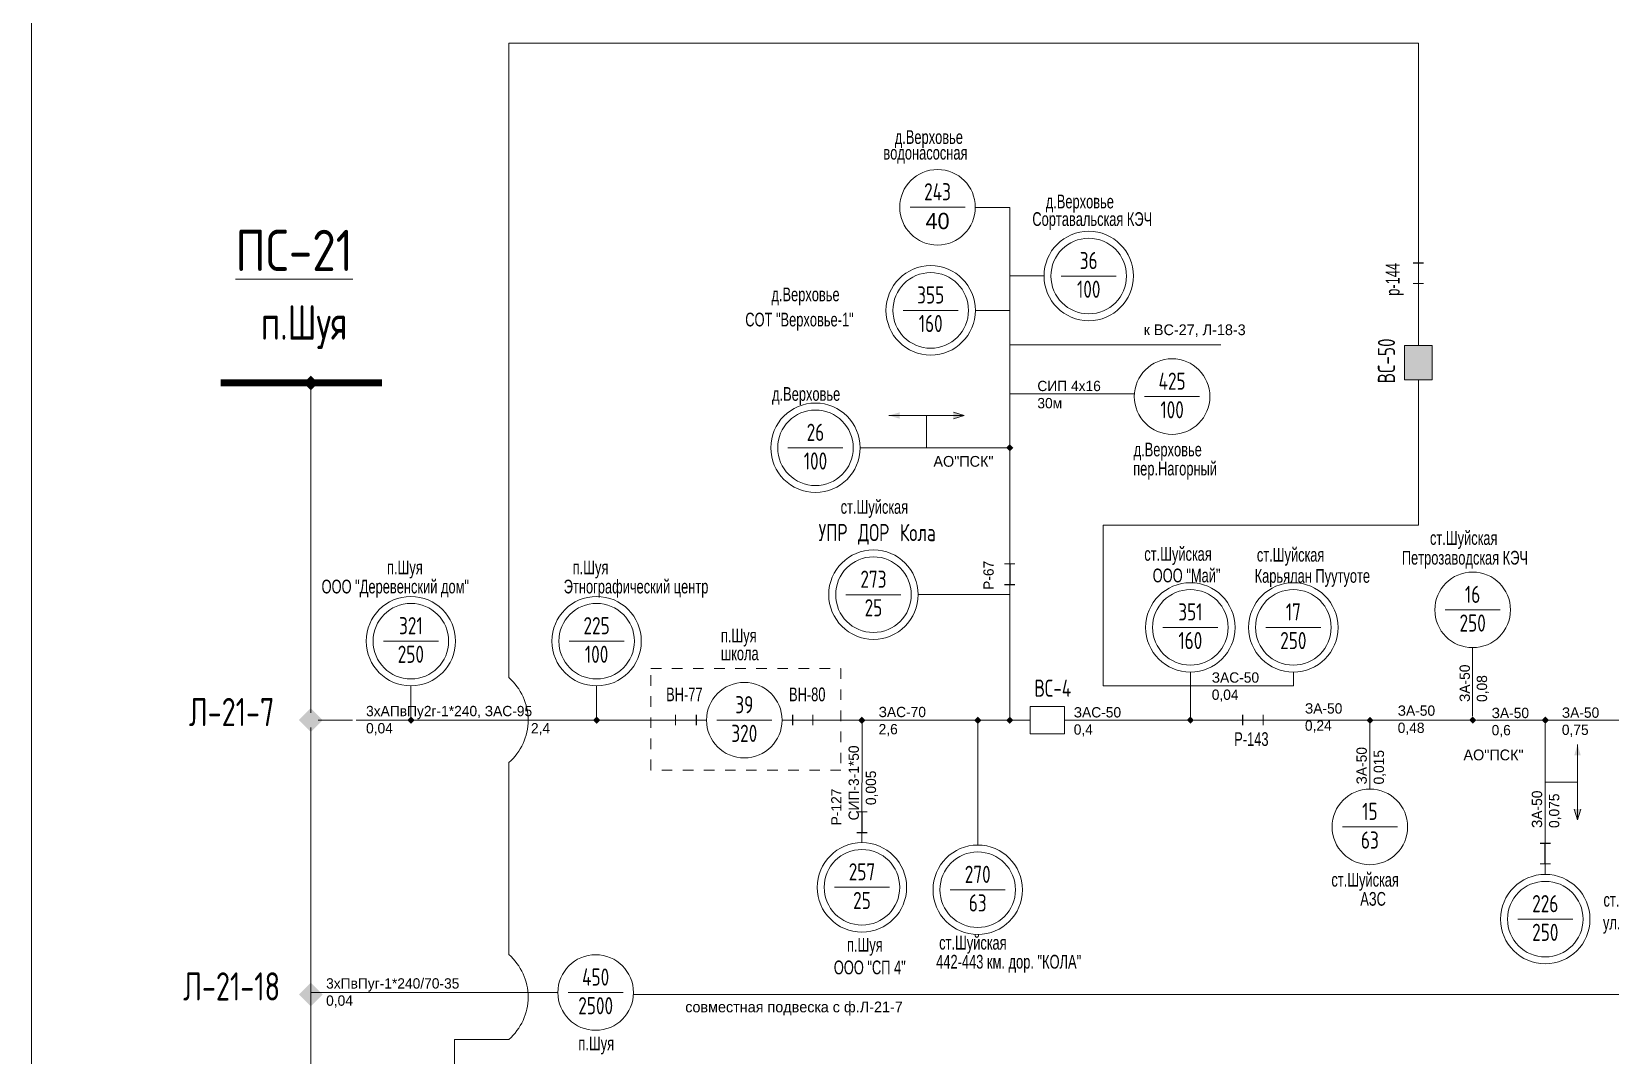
# Model space of a CAD drawing. Header units: millimetres. Extents: x 761 to 2477, y -1102 to -145.
# Drawn here: x 1005.3 to 1155, y -322.5 to -225.4 of the extents above; entities that cross this region are included whole.
import ezdxf
from ezdxf.enums import TextEntityAlignment as Align

# ---------------------------------------------------------------- set-up
doc = ezdxf.new("R2010")
doc.units = ezdxf.units.MM
doc.linetypes.add('JIS_02_1.0', pattern=[2, 1, -1])
for name, color, linetype, lineweight in [('10_КВ', 250, 'Continuous', 18), ('АТРИБУТЫ', 7, 'Continuous', 13), ('РАЗЪЕД_РУБИЛЬН', 150, 'Continuous', 13), ('ТЕКСТ', 7, 'Continuous', 13)]:
    doc.layers.add(name, color=color, linetype=linetype, lineweight=lineweight)
doc.layers.add('Слой1', color=7, linetype='Continuous', lineweight=13, plot=False)
doc.layers.add('СХ_ОПЕРАТИВНАЯ', color=10, linetype='Continuous')
doc.layers.add('ШУНТ_РАЗЪЕД', color=161, linetype='Continuous')
doc.styles.add('ATTRIB', font='txt.shx', dxfattribs={"width": 0.7, "height": 5})
doc.styles.add('PRINADLEGNOST', font='txt.shx', dxfattribs={"width": 0.7, "height": 7})
doc.styles.add('МП', font='txt.shx', dxfattribs={"width": 0.7, "height": 2.5})
doc.styles.add('ПС', font='txt.shx', dxfattribs={"width": 0.8, "height": 12})
doc.styles.add('ТЕКСТ_МОДЕЛИ', font='txt.shx', dxfattribs={"width": 0.7, "height": 5})

# ---------------------------------------------------------------- blocks, each defined once
blk = doc.blocks.new('НАЗВАНИЕ_ОБЪЕКТА')
at = {"layer": 'АТРИБУТЫ'}
for tag, height, style, width, p in [('НОМЕР-ПС', 12, 'ПС', 0.8, (0, 0)), ('МЕСТОПОЛОЖЕНИЕ', 10, 'МП', 0.7, (0, -22)), ('ПРИНАДЛЕЖНОСТЬ', 7, 'PRINADLEGNOST', 0.7, (0, -37))]:
    blk.add_attdef(tag, text='', height=height, dxfattribs=dict(at, style=style, width=width)).set_placement(p, align=Align.TOP_CENTER)
blk = doc.blocks.new('ПРИСОЕД_ШИНЕ')
at = {"color": 0}
blk.add_solid([(0, 2.12), (2.12, 0), (-2.12, 0), (0, -2.12)], dxfattribs=at)
at = {"layer": 'АТРИБУТЫ', "style": 'ATTRIB', "width": 0.7}
blk.add_attdef('ДИСП_НОМ', text='', height=5, dxfattribs=at).set_placement((0, 3.12), align=Align.CENTER)
blk = doc.blocks.new('ОТВЕТВЛЕНИЕ')
at = {"color": 0, "linetype": 'ByBlock'}
blk.add_solid([(0, 1.06), (1.06, 0), (-1.06, 0), (0, -1.06)], dxfattribs=at)
blk = doc.blocks.new('ТРАНСФ_ПОДСТ')
at = {"color": 7}
blk.add_line((-8, -11), (8, -11), dxfattribs=at)
at = {"color": 0}
blk.add_circle((0, -11), 11, dxfattribs=at)
at = {"layer": 'АТРИБУТЫ', "style": 'ATTRIB', "width": 0.7, "flags": 4}
for tag, p in [('OBOZN', (0, -9)), ('MOCHNOCT', (0, -17.33))]:
    blk.add_attdef(tag, text='', height=5, dxfattribs=at).set_placement(p, align=Align.CENTER)
at = {"layer": 'АТРИБУТЫ', "style": 'ТЕКСТ_МОДЕЛИ', "width": 0.7}
blk.add_attdef('MESTO_1', text='', height=5, dxfattribs=at).set_placement((14, -11), align=Align.BOTTOM_LEFT)
blk.add_attdef('MESTO_2', text='', height=5, dxfattribs=at).set_placement((14, -12), align=Align.TOP_LEFT)
blk = doc.blocks.new('ВЫКЛ_НАГРУЗКИ')
at = {"color": 0, "linetype": 'ByBlock'}
for p, q in [((0, 0), (0, -3)), ((0, -9), (0, -12))]:
    blk.add_line(p, q, dxfattribs=at)
at = {"layer": 'РАЗЪЕД_РУБИЛЬН', "color": 0, "linetype": 'ByBlock'}
blk.add_line((-1.5, -3), (1.5, -3), dxfattribs=at)
at = {"layer": 'СХ_ОПЕРАТИВНАЯ', "color": 0, "linetype": 'ByBlock'}
blk.add_line((-1.5, -9), (1.5, -9), dxfattribs=at)
at = {"layer": 'РАЗЪЕД_РУБИЛЬН', "color": 7, "style": 'ATTRIB', "width": 0.7}
blk.add_attdef('ДИСП_НОМ', text='', height=5, dxfattribs=at).set_placement((-4.75, -6), align=Align.MIDDLE_RIGHT)
at = {"layer": 'РАЗЪЕД_РУБИЛЬН', "color": 7, "style": 'ATTRIB', "width": 0.7, "flags": 1}
blk.add_attdef('КОД', text='', height=5, dxfattribs=at).set_placement((-4.75, -12), align=Align.MIDDLE_RIGHT)
blk = doc.blocks.new('ВЫКЛЮЧАТЕЛЬ')
at = {"color": 0, "linetype": 'ByBlock'}
for p, q in [((0, 0), (0, -3)), ((0, -13), (0, -16))]:
    blk.add_line(p, q, dxfattribs=at)
blk.add_lwpolyline([(-4, -3), (4, -3), (4, -13), (-4, -13)], close=True, dxfattribs=at)
at = {"layer": 'АТРИБУТЫ', "style": 'ATTRIB', "width": 0.7}
blk.add_attdef('ДИСП_НОМ', text='', height=5, dxfattribs=at).set_placement((-6, -8), align=Align.MIDDLE_RIGHT)
at = {"layer": 'АТРИБУТЫ', "style": 'ATTRIB', "width": 0.7, "flags": 1}
blk.add_attdef('КОД', text='', height=5, dxfattribs=at).set_placement((-6, -14), align=Align.MIDDLE_RIGHT)
blk = doc.blocks.new('РАЗЪЕДИНИТЕЛЬ')
at = {"color": 0, "linetype": 'ByBlock'}
for p, q in [((0, 0), (0, -3)), ((0, -9), (0, -12))]:
    blk.add_line(p, q, dxfattribs=at)
at = {"layer": 'РАЗЪЕД_РУБИЛЬН', "color": 0, "linetype": 'ByBlock'}
blk.add_line((-1.5, -3), (1.5, -3), dxfattribs=at)
at = {"layer": 'СХ_ОПЕРАТИВНАЯ', "color": 0, "linetype": 'ByBlock'}
blk.add_line((-1.5, -9), (1.5, -9), dxfattribs=at)
at = {"layer": 'ШУНТ_РАЗЪЕД', "color": 0}
blk.add_line((0, -3), (0, -9), dxfattribs=at)
at = {"layer": 'РАЗЪЕД_РУБИЛЬН', "color": 7, "style": 'ATTRIB', "width": 0.7}
blk.add_attdef('ДИСП_НОМ', text='', height=5, dxfattribs=at).set_placement((-4.75, -6), align=Align.MIDDLE_RIGHT)
at = {"layer": 'РАЗЪЕД_РУБИЛЬН', "color": 7, "style": 'ATTRIB', "width": 0.7, "flags": 1}
blk.add_attdef('КОД', text='', height=5, dxfattribs=at).set_placement((-4.75, -12), align=Align.MIDDLE_RIGHT)
blk = doc.blocks.new('A$C260D3021')
at = {"layer": '10_КВ', "xscale": 0.3194399999997586, "yscale": 0.3194399999997586, "zscale": 0.3194399999997586}
blk.add_blockref('ОТВЕТВЛЕНИЕ', (0.34, 0.34), dxfattribs=at)

msp = doc.modelspace()

# ---------------------------------------------------------------- hatches: boundary and pattern name
at = {"layer": '10_КВ'}
h = msp.add_hatch(color=7, dxfattribs=at)
h.dxf.hatch_style = 1
h.paths.add_polyline_path([(1138.1, -255.19), (1135.5, -255.19), (1135.5, -258.44), (1138.1, -258.44)])
edge = h.paths.add_edge_path()
edge.add_line((1136.8, -258.44), (1136.8, -259.42))
edge = h.paths.add_edge_path()
edge.add_line((1136.8, -254.21), (1136.8, -255.19))
h.paths.add_polyline_path([(1134.99, -260.07), (1134.99, -254.13), (1132.54, -254.13), (1132.54, -260.07)], flags=9)
h = msp.add_hatch(color=7, dxfattribs=at)
h.paths.add_polyline_path([(1093.72, -261.84), (1092.7, -261.84), (1092.7, -262.15)])
h.paths.add_polyline_path([(1093.72, -261.84), (1092.7, -261.54), (1092.7, -261.84)])
h.paths.add_polyline_path([(1087.6, -262.15), (1087.6, -261.84), (1086.58, -261.84)])
h.paths.add_polyline_path([(1086.58, -261.84), (1087.6, -261.84), (1087.6, -261.54)])
h = msp.add_hatch(color=7, dxfattribs=at)
h.paths.add_polyline_path([(1151.9, -300.19), (1151.9, -299.17), (1151.59, -299.17)])
h.paths.add_polyline_path([(1151.9, -300.19), (1152.2, -299.17), (1151.9, -299.17)])
h.paths.add_polyline_path([(1151.59, -294.07), (1151.9, -294.07), (1151.9, -293.05)])
h.paths.add_polyline_path([(1151.9, -293.05), (1151.9, -294.07), (1152.2, -294.07)])

# ---------------------------------------------------------------- linework, layer by layer
at = {"layer": '10_КВ', "color": 7}
for p, q in [((1050.52, -286.7), (1050.52, -226.52)), ((1136.8, -226.52), (1050.52, -226.52)), ((1136.8, -242.66), (1136.8, -226.52)), ((1098.04, -242.1), (1094.78, -242.1)), ((1098.04, -248.61), (1098.04, -242.1)), ((1136.8, -246.39), (1136.8, -242.66)), ((1136.8, -249.32), (1136.8, -246.39)), ((1098.04, -251.87), (1098.04, -248.61)), ((1098.04, -248.61), (1101.29, -248.61)), ((1136.8, -254.21), (1136.8, -250.3)), ((1098.04, -251.87), (1094.78, -251.87)), ((1098.04, -255.13), (1098.04, -251.87)), ((1098.04, -255.13), (1118.05, -255.13)), ((1098.04, -258.39), (1098.04, -255.13)), ((1098.04, -261.65), (1098.04, -258.39)), ((1031.74, -290.04), (1031.74, -259.44)), ((1136.8, -272.25), (1136.8, -259.42)), ((1086.58, -261.84), (1093.72, -261.84)), ((1090.15, -261.84), (1090.15, -264.9)), ((1093.72, -261.84), (1092.7, -261.54)), ((1093.72, -261.84), (1092.7, -262.15)), ((1098.04, -264.9), (1098.04, -261.65)), ((1098.04, -264.9), (1083.85, -264.9)), ((1098.04, -274.92), (1098.04, -264.9)), ((1106.89, -287.47), (1106.89, -272.25)), ((1106.89, -272.25), (1136.8, -272.25)), ((1098.04, -278.83), (1089.35, -278.83)), ((1098.04, -290.73), (1098.04, -278.83)), ((1141.95, -290.37), (1141.95, -283.86)), ((1041.23, -290.73), (1041.23, -287.48)), ((1058.85, -290.73), (1058.85, -287.48)), ((1115.17, -287.47), (1106.89, -287.47)), ((1115.17, -287.47), (1115.17, -286.17)), ((1115.17, -290.73), (1115.17, -287.47)), ((1115.17, -287.47), (1124.94, -287.47)), ((1124.94, -287.47), (1124.94, -286.17)), ((1031.74, -291.42), (1031.74, -492.15)), ((1032.44, -290.73), (1035.69, -290.73)), ((1036.04, -290.73), (1058.85, -290.73)), ((1058.85, -290.73), (1065.36, -290.73)), ((1066.34, -290.73), (1068.3, -290.73)), ((1077.42, -290.73), (1079.37, -290.73)), ((1080.35, -290.73), (1096.92, -290.73)), ((1084.04, -290.98), (1084.02, -302.35)), ((1095, -302.58), (1095, -290.73)), ((1096.92, -290.73), (1099.96, -290.73)), ((1104.2, -290.73), (1115.17, -290.73)), ((1115.53, -290.73), (1125.3, -290.73)), ((1125.3, -290.73), (1141.95, -290.73)), ((1132.2, -297.27), (1132.2, -290.75)), ((1142.31, -290.73), (1167.2, -290.73)), ((1148.84, -301.8), (1148.84, -291.07)), ((1151.9, -293.05), (1151.9, -300.19)), ((1151.9, -296.62), (1148.84, -296.62)), ((1151.9, -300.19), (1151.59, -299.17)), ((1151.9, -300.19), (1152.2, -299.17)), ((1148.84, -305.38), (1148.84, -301)), ((1045.36, -325.65), (1045.36, -321.02))]:
    msp.add_line(p, q, dxfattribs=at)
at = {"layer": '10_КВ', "color": 7, "ltscale": 100}
for p, q in [((1098.05, -259.8), (1109.87, -259.8)), ((1055.18, -316.56), (1031.74, -316.56)), ((1062.34, -316.75), (1226, -316.76)), ((1050.52, -321.02), (1045.36, -321.02))]:
    msp.add_line(p, q, dxfattribs=at)
at = {"layer": '10_КВ', "color": 7, "const_width": 0.652}
msp.add_lwpolyline([(1038.48, -258.75), (1023.18, -258.75)], dxfattribs=at)
at = {"layer": '10_КВ', "color": 7, "linetype": 'JIS_02_1.0'}
msp.add_lwpolyline([(1064, -285.82), (1082.03, -285.82), (1082.03, -295.47), (1064, -295.47)], close=True, dxfattribs=at)
at = {"layer": '10_КВ', "color": 7, "ltscale": 100}
msp.add_lwpolyline([(1050.52, -312.96), (1050.52, -312.96), (1050.52, -294.75)], dxfattribs=at)
at = {"layer": '10_КВ', "color": 7}
for centre in [(1105.53, -248.61), (1090.54, -251.87), (1079.61, -264.9), (1085.11, -278.83), (1115.17, -281.94), (1124.94, -281.94), (1041.23, -283.24), (1058.85, -283.24), (1084.02, -306.59), (1095, -306.82), (1148.84, -309.6)]:
    msp.add_circle(centre, 4.24, dxfattribs=at)
for centre in [(1047, -290.73), (1047, -316.99)]:
    msp.add_arc(centre, 5.35, 311.1519, 48.8481, dxfattribs=at)
at = {"layer": 'Слой1', "color": 3}
msp.add_lwpolyline([(1005.25, -507.8), (1425.25, -507.8), (1425.25, -210.8), (1005.25, -210.8)], close=True, dxfattribs=at)

# ---------------------------------------------------------------- block references
at = {"layer": '10_КВ', "color": 7}
ref = msp.add_blockref('ТРАНСФ_ПОДСТ', (1091.19, -238.51), dxfattribs=dict(at, xscale=0.3258287999998697, yscale=0.3258287999998697, zscale=0.3258287999998697))
ref.add_attrib('MESTO_1', 'д.Верховье', dxfattribs={"layer": 'АТРИБУТЫ', "height": 1.303, "width": 0.7}).set_placement((1087.13, -236.48), align=Align.BOTTOM_LEFT)
ref.add_attrib('MESTO_2', 'водонасосная', dxfattribs={"layer": 'АТРИБУТЫ', "height": 1.3033, "width": 0.7}).set_placement((1086.05, -236.27), align=Align.TOP_LEFT)
ref.add_attrib('OBOZN', '243', dxfattribs={"layer": 'АТРИБУТЫ', "height": 1.629, "style": 'ATTRIB', "width": 0.7, "flags": 4}).set_placement((1091.19, -241.44), align=Align.CENTER)
ref.add_attrib('MOCHNOCT', '40', dxfattribs={"layer": 'АТРИБУТЫ', "height": 1.53, "flags": 4}).set_placement((1091.19, -244.16), align=Align.CENTER)
ref = msp.add_blockref('ТРАНСФ_ПОДСТ', (1105.53, -245.03), dxfattribs=dict(at, xscale=0.3258287999998697, yscale=0.3258287999998697, zscale=0.3258287999998697))
ref.add_attrib('MESTO_1', 'д.Верховье', dxfattribs={"layer": 'АТРИБУТЫ', "height": 1.303, "width": 0.7}).set_placement((1101.45, -242.59), align=Align.BOTTOM_LEFT)
ref.add_attrib('MESTO_2', 'Сортавальская КЭЧ', dxfattribs={"layer": 'АТРИБУТЫ', "height": 1.3033, "width": 0.7}).set_placement((1100.18, -242.56), align=Align.TOP_LEFT)
ref.add_attrib('OBOZN', '36', dxfattribs={"layer": 'АТРИБУТЫ', "height": 1.629, "style": 'ATTRIB', "width": 0.7, "flags": 4}).set_placement((1105.53, -247.96), align=Align.CENTER)
ref.add_attrib('MOCHNOCT', '100', dxfattribs={"layer": 'АТРИБУТЫ', "height": 1.629, "style": 'ATTRIB', "width": 0.7, "flags": 4}).set_placement((1105.53, -250.68), align=Align.CENTER)
ref = msp.add_blockref('НАЗВАНИЕ_ОБЪЕКТА', (1031.1, -244.23), dxfattribs=dict(at, xscale=-0.3258287999998697, yscale=0.3258288000000147, zscale=0.3258288000000001))
ref.add_attrib('НОМЕР-ПС', '%%UПС-21', dxfattribs={"layer": 'АТРИБУТЫ', "height": 3.91, "style": 'ПС', "width": 0.8}).set_placement((1030.16, -244.23), align=Align.TOP_CENTER)
ref.add_attrib('МЕСТОПОЛОЖЕНИЕ', 'п.Шуя', dxfattribs={"layer": 'АТРИБУТЫ', "height": 3.258, "style": 'МП', "width": 0.7}).set_placement((1031.1, -251.4), align=Align.TOP_CENTER)
ref = msp.add_blockref('ВЫКЛ_НАГРУЗКИ', (1136.8, -250.3), dxfattribs=dict(at, xscale=-0.3258288000000147, yscale=0.3258288000000147, zscale=0.3258288000000001, rotation=180))
ref.add_attrib('ДИСП_НОМ', 'р-144', dxfattribs={"layer": 'РАЗЪЕД_РУБИЛЬН', "color": 7, "height": 1.303, "rotation": 90, "width": 0.7}).set_placement((1134.36, -247.37), align=Align.MIDDLE_RIGHT)
ref = msp.add_blockref('ТРАНСФ_ПОДСТ', (1090.54, -248.29), dxfattribs=dict(at, xscale=0.3258287999998697, yscale=0.3258287999998697, zscale=0.3258287999998697))
ref.add_attrib('MESTO_1', 'д.Верховье', dxfattribs={"layer": 'АТРИБУТЫ', "height": 1.303, "width": 0.7}).set_placement((1075.43, -251.4), align=Align.BOTTOM_LEFT)
ref.add_attrib('MESTO_2', 'СОТ "Верховье-1"', dxfattribs={"layer": 'АТРИБУТЫ', "height": 1.3033, "width": 0.7}).set_placement((1072.95, -252.09), align=Align.TOP_LEFT)
ref.add_attrib('OBOZN', '355', dxfattribs={"layer": 'АТРИБУТЫ', "height": 1.629, "style": 'ATTRIB', "width": 0.7, "flags": 4}).set_placement((1090.54, -251.22), align=Align.CENTER)
ref.add_attrib('MOCHNOCT', '160', dxfattribs={"layer": 'АТРИБУТЫ', "height": 1.629, "style": 'ATTRIB', "width": 0.7, "flags": 4}).set_placement((1090.54, -253.93), align=Align.CENTER)
ref = msp.add_blockref('ВЫКЛЮЧАТЕЛЬ', (1136.8, -254.21), dxfattribs=dict(at, xscale=-0.3258288000000147, yscale=0.3258288000000147, zscale=0.3258288000000001))
ref.add_attrib('ДИСП_НОМ', 'ВС-50', dxfattribs={"layer": 'АТРИБУТЫ', "height": 1.629, "rotation": 90, "style": 'ATTRIB', "width": 0.7}).set_placement((1133.77, -254.53), align=Align.MIDDLE_RIGHT)
ref = msp.add_blockref('ТРАНСФ_ПОДСТ', (1113.44, -256.46), dxfattribs=dict(at, xscale=0.3258287999998697, yscale=0.3258287999998697, zscale=0.3258287999998697))
ref.add_attrib('MESTO_1', 'д.Верховье', dxfattribs={"layer": 'АТРИБУТЫ', "height": 1.303, "width": 0.7}).set_placement((1109.79, -266.11), align=Align.BOTTOM_LEFT)
ref.add_attrib('MESTO_2', 'пер.Нагорный', dxfattribs={"layer": 'АТРИБУТЫ', "height": 1.3033, "width": 0.7}).set_placement((1109.75, -266.22), align=Align.TOP_LEFT)
ref.add_attrib('OBOZN', '425', dxfattribs={"layer": 'АТРИБУТЫ', "height": 1.629, "style": 'ATTRIB', "width": 0.7, "flags": 4}).set_placement((1113.44, -259.4), align=Align.CENTER)
ref.add_attrib('MOCHNOCT', '100', dxfattribs={"layer": 'АТРИБУТЫ', "height": 1.629, "style": 'ATTRIB', "width": 0.7, "flags": 4}).set_placement((1113.44, -262.11), align=Align.CENTER)
for name, p, xscale, yscale, zscale in [('ПРИСОЕД_ШИНЕ', (1031.74, -258.75), -0.3258287999998697, 0.3258288000000147, 0.3258288000000001), ('ОТВЕТВЛЕНИЕ', (1098.04, -264.9), 0.3258287999998697, 0.3258287999998697, 0.3258287999998697), ('РАЗЪЕДИНИТЕЛЬ', (1098.04, -274.92), 0.3258287999998697, 0.3258287999998697, 0.3258287999998697), ('ОТВЕТВЛЕНИЕ', (1041.24, -290.73), 0.3258287999998697, 0.3258287999998697, 0.3258287999998697), ('ОТВЕТВЛЕНИЕ', (1058.86, -290.73), 0.3258287999998697, 0.3258287999998697, 0.3258287999998697), ('ОТВЕТВЛЕНИЕ', (1084.01, -290.74), 0.3258287999998697, 0.3258287999998697, 0.3258287999998697), ('A$C260D3021', (1094.66, -291.09), 1.02, 1.02, 1.02), ('ОТВЕТВЛЕНИЕ', (1098.04, -290.74), 0.3258287999998697, 0.3258287999998697, 0.3258287999998697), ('ОТВЕТВЛЕНИЕ', (1115.18, -290.73), 0.3258287999998697, 0.3258287999998697, 0.3258287999998697), ('ОТВЕТВЛЕНИЕ', (1132.21, -290.75), 0.3258287999998697, 0.3258287999998697, 0.3258287999998697), ('ОТВЕТВЛЕНИЕ', (1141.96, -290.73), 0.3258287999998697, 0.3258287999998697, 0.3258287999998697), ('ОТВЕТВЛЕНИЕ', (1148.84, -290.73), 0.3258287999998697, 0.3258287999998697, 0.3258287999998697), ('РАЗЪЕДИНИТЕЛЬ', (1084.02, -298.44), 0.3258287999998697, 0.3258287999998697, 0.3258287999998697)]:
    msp.add_blockref(name, p, dxfattribs=dict(at, xscale=xscale, yscale=yscale, zscale=zscale))
ref = msp.add_blockref('ТРАНСФ_ПОДСТ', (1079.61, -261.32), dxfattribs=dict(at, xscale=0.3258287999998697, yscale=0.3258287999998697, zscale=0.3258287999998697))
ref.add_attrib('MESTO_1', 'д.Верховье', dxfattribs={"layer": 'АТРИБУТЫ', "height": 1.303, "width": 0.7}).set_placement((1075.49, -260.84), align=Align.BOTTOM_LEFT)
ref.add_attrib('OBOZN', '26', dxfattribs={"layer": 'АТРИБУТЫ', "height": 1.629, "style": 'ATTRIB', "width": 0.7, "flags": 4}).set_placement((1079.61, -264.25), align=Align.CENTER)
ref.add_attrib('MOCHNOCT', '100', dxfattribs={"layer": 'АТРИБУТЫ', "height": 1.629, "style": 'ATTRIB', "width": 0.7, "flags": 4}).set_placement((1079.61, -266.97), align=Align.CENTER)
ref = msp.add_blockref('ТРАНСФ_ПОДСТ', (1085.11, -275.25), dxfattribs=dict(at, xscale=0.3258287999998697, yscale=0.3258287999998697, zscale=0.3258287999998697))
ref.add_attrib('MESTO_1', 'ст.Шуйская', dxfattribs={"layer": 'АТРИБУТЫ', "height": 1.303, "width": 0.7}).set_placement((1082, -271.55), align=Align.BOTTOM_LEFT)
ref.add_attrib('MESTO_2', 'УПР ДОР Кола', dxfattribs={"layer": 'АТРИБУТЫ', "height": 1.6291, "style": 'ТЕКСТ_МОДЕЛИ', "width": 0.7}).set_placement((1079.91, -272.13), align=Align.TOP_LEFT)
ref.add_attrib('OBOZN', '273', dxfattribs={"layer": 'АТРИБУТЫ', "height": 1.629, "style": 'ATTRIB', "width": 0.7, "flags": 4}).set_placement((1085.11, -278.18), align=Align.CENTER)
ref.add_attrib('MOCHNOCT', '25', dxfattribs={"layer": 'АТРИБУТЫ', "height": 1.629, "style": 'ATTRIB', "width": 0.7, "flags": 4}).set_placement((1085.11, -280.89), align=Align.CENTER)
ref = msp.add_blockref('ТРАНСФ_ПОДСТ', (1141.95, -276.69), dxfattribs=dict(at, xscale=0.3258287999998697, yscale=0.3258287999998697, zscale=0.3258287999998697))
ref.add_attrib('MESTO_1', 'ст.Шуйская', dxfattribs={"layer": 'АТРИБУТЫ', "height": 1.303, "width": 0.7}).set_placement((1137.9, -274.5), align=Align.BOTTOM_LEFT)
ref.add_attrib('MESTO_2', 'Петрозаводская КЭЧ', dxfattribs={"layer": 'АТРИБУТЫ', "height": 1.3033, "width": 0.7}).set_placement((1135.23, -274.68), align=Align.TOP_LEFT)
ref.add_attrib('OBOZN', '16', dxfattribs={"layer": 'АТРИБУТЫ', "height": 1.629, "style": 'ATTRIB', "width": 0.7, "flags": 4}).set_placement((1141.95, -279.62), align=Align.CENTER)
ref.add_attrib('MOCHNOCT', '250', dxfattribs={"layer": 'АТРИБУТЫ', "height": 1.629, "style": 'ATTRIB', "width": 0.7, "flags": 4}).set_placement((1141.95, -282.34), align=Align.CENTER)
ref = msp.add_blockref('ТРАНСФ_ПОДСТ', (1115.17, -278.35), dxfattribs=dict(at, xscale=0.3258287999998697, yscale=0.3258287999998697, zscale=0.3258287999998697))
ref.add_attrib('MESTO_1', 'ст.Шуйская', dxfattribs={"layer": 'АТРИБУТЫ', "height": 1.303, "width": 0.7}).set_placement((1110.8, -276.01), align=Align.BOTTOM_LEFT)
ref.add_attrib('MESTO_2', 'ООО "Май"', dxfattribs={"layer": 'АТРИБУТЫ', "height": 1.303, "width": 0.7}).set_placement((1111.6, -276.36), align=Align.TOP_LEFT)
ref.add_attrib('OBOZN', '351', dxfattribs={"layer": 'АТРИБУТЫ', "height": 1.629, "style": 'ATTRIB', "width": 0.7, "flags": 4}).set_placement((1115.17, -281.28), align=Align.CENTER)
ref.add_attrib('MOCHNOCT', '160', dxfattribs={"layer": 'АТРИБУТЫ', "height": 1.629, "style": 'ATTRIB', "width": 0.7, "flags": 4}).set_placement((1115.17, -284), align=Align.CENTER)
ref = msp.add_blockref('ТРАНСФ_ПОДСТ', (1124.94, -278.35), dxfattribs=dict(at, xscale=0.3258287999998697, yscale=0.3258287999998697, zscale=0.3258287999998697))
ref.add_attrib('MESTO_1', 'ст.Шуйская', dxfattribs={"layer": 'АТРИБУТЫ', "height": 1.303, "width": 0.7}).set_placement((1121.48, -276.09), align=Align.BOTTOM_LEFT)
ref.add_attrib('MESTO_2', 'Карьялан Пуутуоте', dxfattribs={"layer": 'АТРИБУТЫ', "height": 1.3033, "width": 0.7}).set_placement((1121.27, -276.4), align=Align.TOP_LEFT)
ref.add_attrib('OBOZN', '17', dxfattribs={"layer": 'АТРИБУТЫ', "height": 1.629, "style": 'ATTRIB', "width": 0.7, "flags": 4}).set_placement((1124.94, -281.28), align=Align.CENTER)
ref.add_attrib('MOCHNOCT', '250', dxfattribs={"layer": 'АТРИБУТЫ', "height": 1.629, "style": 'ATTRIB', "width": 0.7, "flags": 4}).set_placement((1124.94, -284), align=Align.CENTER)
ref = msp.add_blockref('ТРАНСФ_ПОДСТ', (1041.23, -279.66), dxfattribs=dict(at, xscale=0.3258287999998697, yscale=0.3258287999998697, zscale=0.3258287999998697))
ref.add_attrib('MESTO_1', 'п.Шуя', dxfattribs={"layer": 'АТРИБУТЫ', "height": 1.303, "width": 0.7}).set_placement((1038.97, -277.29), align=Align.BOTTOM_LEFT)
ref.add_attrib('MESTO_2', 'ООО "Деревенский дом"', dxfattribs={"layer": 'АТРИБУТЫ', "height": 1.3033, "width": 0.7}).set_placement((1032.76, -277.41), align=Align.TOP_LEFT)
ref.add_attrib('OBOZN', '321', dxfattribs={"layer": 'АТРИБУТЫ', "height": 1.629, "style": 'ATTRIB', "width": 0.7, "flags": 4}).set_placement((1041.23, -282.59), align=Align.CENTER)
ref.add_attrib('MOCHNOCT', '250', dxfattribs={"layer": 'АТРИБУТЫ', "height": 1.629, "style": 'ATTRIB', "width": 0.7, "flags": 4}).set_placement((1041.23, -285.3), align=Align.CENTER)
ref = msp.add_blockref('ТРАНСФ_ПОДСТ', (1058.85, -279.66), dxfattribs=dict(at, xscale=0.3258287999998697, yscale=0.3258287999998697, zscale=0.3258287999998697))
ref.add_attrib('MESTO_1', 'п.Шуя', dxfattribs={"layer": 'АТРИБУТЫ', "height": 1.303, "width": 0.7}).set_placement((1056.58, -277.29), align=Align.BOTTOM_LEFT)
ref.add_attrib('MESTO_2', 'Этнографический центр', dxfattribs={"layer": 'АТРИБУТЫ', "height": 1.3033, "width": 0.7}).set_placement((1055.73, -277.41), align=Align.TOP_LEFT)
ref.add_attrib('OBOZN', '225', dxfattribs={"layer": 'АТРИБУТЫ', "height": 1.629, "style": 'ATTRIB', "width": 0.7, "flags": 4}).set_placement((1058.85, -282.59), align=Align.CENTER)
ref.add_attrib('MOCHNOCT', '100', dxfattribs={"layer": 'АТРИБУТЫ', "height": 1.629, "style": 'ATTRIB', "width": 0.7, "flags": 4}).set_placement((1058.85, -285.3), align=Align.CENTER)
ref = msp.add_blockref('ТРАНСФ_ПОДСТ', (1072.86, -287.15), dxfattribs=dict(at, xscale=0.3258287999998697, yscale=0.3258287999998697, zscale=0.3258287999998697))
ref.add_attrib('MESTO_1', 'п.Шуя', dxfattribs={"layer": 'АТРИБУТЫ', "height": 1.303, "width": 0.7}).set_placement((1070.64, -283.75), align=Align.BOTTOM_LEFT)
ref.add_attrib('MESTO_2', 'школа', dxfattribs={"layer": 'АТРИБУТЫ', "height": 1.303, "width": 0.7}).set_placement((1070.64, -283.75), align=Align.TOP_LEFT)
ref.add_attrib('OBOZN', '39', dxfattribs={"layer": 'АТРИБУТЫ', "height": 1.629, "style": 'ATTRIB', "width": 0.7, "flags": 4}).set_placement((1072.86, -290.08), align=Align.CENTER)
ref.add_attrib('MOCHNOCT', '320', dxfattribs={"layer": 'АТРИБУТЫ', "height": 1.629, "style": 'ATTRIB', "width": 0.7, "flags": 4}).set_placement((1072.86, -292.8), align=Align.CENTER)
ref = msp.add_blockref('ВЫКЛЮЧАТЕЛЬ', (1104.2, -290.73), dxfattribs=dict(at, xscale=-0.3258288000000147, yscale=0.3258288000000147, zscale=0.3258288000000001, rotation=270))
ref.add_attrib('ДИСП_НОМ', 'ВС-4', dxfattribs={"layer": 'АТРИБУТЫ', "height": 1.629, "style": 'ATTRIB', "width": 0.7}).set_placement((1103.87, -287.7), align=Align.MIDDLE_RIGHT)
at = {"layer": '10_КВ', "linetype": 'Continuous'}
ref = msp.add_blockref('ПРИСОЕД_ШИНЕ', (1031.74, -290.73), dxfattribs=dict(at, xscale=0.535265280000167, yscale=0.535265280000167, zscale=0.535265280000167))
ref.add_attrib('ДИСП_НОМ', 'Л-21-7', dxfattribs={"layer": 'АТРИБУТЫ', "height": 2.676, "style": 'ATTRIB', "width": 0.7}).set_placement((1024.23, -291.3), align=Align.CENTER)
at = {"layer": '10_КВ', "color": 7}
ref = msp.add_blockref('ВЫКЛ_НАГРУЗКИ', (1065.36, -290.73), dxfattribs=dict(at, xscale=-0.3258288000000147, yscale=0.3258288000000147, zscale=0.3258288000000001, rotation=90))
ref.add_attrib('ДИСП_НОМ', 'ВН-77', dxfattribs={"layer": 'РАЗЪЕД_РУБИЛЬН', "color": 7, "height": 1.303, "width": 0.7}).set_placement((1068.9, -288.29), align=Align.MIDDLE_RIGHT)
ref = msp.add_blockref('ВЫКЛ_НАГРУЗКИ', (1080.35, -290.73), dxfattribs=dict(at, xscale=0.3258288000000147, yscale=0.3258288000000147, zscale=0.3258288000000147, rotation=270))
ref.add_attrib('ДИСП_НОМ', 'ВН-80', dxfattribs={"layer": 'РАЗЪЕД_РУБИЛЬН', "color": 7, "height": 1.303, "width": 0.7}).set_placement((1078.83, -288.29), align=Align.MIDDLE)
ref = msp.add_blockref('ВЫКЛ_НАГРУЗКИ', (1123.06, -290.73), dxfattribs=dict(at, xscale=0.3258288000000147, yscale=0.3258288000000147, zscale=0.3258288000000147, rotation=270))
ref.add_attrib('ДИСП_НОМ', 'Р-143', dxfattribs={"layer": 'РАЗЪЕД_РУБИЛЬН', "color": 7, "height": 1.303, "width": 0.7}).set_placement((1120.96, -292.53), align=Align.MIDDLE)
ref = msp.add_blockref('ТРАНСФ_ПОДСТ', (1132.2, -297.27), dxfattribs=dict(at, xscale=0.3258287999998697, yscale=0.3258287999998697, zscale=0.3258287999998697))
ref.add_attrib('MESTO_1', 'ст.Шуйская', dxfattribs={"layer": 'АТРИБУТЫ', "height": 1.303, "width": 0.7}).set_placement((1128.55, -306.91), align=Align.BOTTOM_LEFT)
ref.add_attrib('MESTO_2', 'АЗС', dxfattribs={"layer": 'АТРИБУТЫ', "height": 1.303, "width": 0.7}).set_placement((1131.29, -307.03), align=Align.TOP_LEFT)
ref.add_attrib('OBOZN', '15', dxfattribs={"layer": 'АТРИБУТЫ', "height": 1.629, "style": 'ATTRIB', "width": 0.7, "flags": 4}).set_placement((1132.2, -300.2), align=Align.CENTER)
ref.add_attrib('MOCHNOCT', '63', dxfattribs={"layer": 'АТРИБУТЫ', "height": 1.629, "style": 'ATTRIB', "width": 0.7, "flags": 4}).set_placement((1132.2, -302.92), align=Align.CENTER)
at = {"layer": '10_КВ', "color": 7, "xscale": 0.3258287999997538, "yscale": 0.3258287999997538, "zscale": 0.3258287999997538, "rotation": 180}
msp.add_blockref('РАЗЪЕДИНИТЕЛЬ', (1148.84, -305.35), dxfattribs=at)
at = {"layer": '10_КВ', "color": 7}
ref = msp.add_blockref('ТРАНСФ_ПОДСТ', (1084.02, -303), dxfattribs=dict(at, xscale=0.3258287999998697, yscale=0.3258287999998697, zscale=0.3258287999998697))
ref.add_attrib('MESTO_1', 'п.Шуя', dxfattribs={"layer": 'АТРИБУТЫ', "height": 1.303, "width": 0.7}).set_placement((1082.6, -313.08), align=Align.BOTTOM_LEFT)
ref.add_attrib('MESTO_2', 'ООО "СП 4"', dxfattribs={"layer": 'АТРИБУТЫ', "height": 1.303, "width": 0.7}).set_placement((1081.35, -313.53), align=Align.TOP_LEFT)
ref.add_attrib('OBOZN', '257', dxfattribs={"layer": 'АТРИБУТЫ', "height": 1.629, "style": 'ATTRIB', "width": 0.7, "flags": 4}).set_placement((1084.02, -305.93), align=Align.CENTER)
ref.add_attrib('MOCHNOCT', '25', dxfattribs={"layer": 'АТРИБУТЫ', "height": 1.629, "style": 'ATTRIB', "width": 0.7, "flags": 4}).set_placement((1084.02, -308.65), align=Align.CENTER)
ref = msp.add_blockref('ТРАНСФ_ПОДСТ', (1095, -303.23), dxfattribs=dict(at, xscale=0.3258287999997538, yscale=0.3258287999997538, zscale=0.3258287999997538))
ref.add_attrib('MESTO_1', 'ст.Шуйская', dxfattribs={"layer": 'АТРИБУТЫ', "height": 1.303, "width": 0.7}).set_placement((1091.34, -312.88), align=Align.BOTTOM_LEFT)
ref.add_attrib('MESTO_2', '442-443 км. дор. "КОЛА" ', dxfattribs={"layer": 'АТРИБУТЫ', "height": 1.3033, "width": 0.7}).set_placement((1091.06, -312.99), align=Align.TOP_LEFT)
ref.add_attrib('OBOZN', '270', dxfattribs={"layer": 'АТРИБУТЫ', "height": 1.629, "style": 'ATTRIB', "width": 0.7, "flags": 4}).set_placement((1095, -306.17), align=Align.CENTER)
ref.add_attrib('MOCHNOCT', '63', dxfattribs={"layer": 'АТРИБУТЫ', "height": 1.629, "style": 'ATTRIB', "width": 0.7, "flags": 4}).set_placement((1095, -308.88), align=Align.CENTER)
ref = msp.add_blockref('ТРАНСФ_ПОДСТ', (1148.84, -306.02), dxfattribs=dict(at, xscale=0.3258287999998697, yscale=0.3258287999998697, zscale=0.3258287999998697))
ref.add_attrib('MESTO_1', 'ст.Шуйская', dxfattribs={"layer": 'АТРИБУТЫ', "height": 1.303, "width": 0.7}).set_placement((1154.36, -308.81), align=Align.BOTTOM_LEFT)
ref.add_attrib('MESTO_2', 'ул.Привокзальная', dxfattribs={"layer": 'АТРИБУТЫ', "height": 1.3033, "width": 0.7}).set_placement((1154.31, -309.28), align=Align.TOP_LEFT)
ref.add_attrib('OBOZN', '226', dxfattribs={"layer": 'АТРИБУТЫ', "height": 1.629, "style": 'ATTRIB', "width": 0.7, "flags": 4}).set_placement((1148.84, -308.95), align=Align.CENTER)
ref.add_attrib('MOCHNOCT', '250', dxfattribs={"layer": 'АТРИБУТЫ', "height": 1.629, "style": 'ATTRIB', "width": 0.7, "flags": 4}).set_placement((1148.84, -311.67), align=Align.CENTER)
ref = msp.add_blockref('ТРАНСФ_ПОДСТ', (1058.76, -312.98), dxfattribs=dict(at, xscale=0.3258287999998697, yscale=0.3258287999998697, zscale=0.3258287999998697))
ref.add_attrib('MESTO_1', 'п.Шуя', dxfattribs={"layer": 'АТРИБУТЫ', "height": 1.303, "width": 0.7}).set_placement((1057.12, -322.43), align=Align.BOTTOM_LEFT)
ref.add_attrib('OBOZN', '450', dxfattribs={"layer": 'АТРИБУТЫ', "height": 1.629, "style": 'ATTRIB', "width": 0.7, "flags": 4}).set_placement((1058.76, -315.91), align=Align.CENTER)
ref.add_attrib('MOCHNOCT', '2500', dxfattribs={"layer": 'АТРИБУТЫ', "height": 1.629, "style": 'ATTRIB', "width": 0.7, "flags": 4}).set_placement((1058.76, -318.63), align=Align.CENTER)
at = {"layer": '10_КВ', "linetype": 'Continuous'}
ref = msp.add_blockref('ПРИСОЕД_ШИНЕ', (1031.74, -316.75), dxfattribs=dict(at, xscale=0.535265280000167, yscale=0.535265280000167, zscale=0.535265280000167))
ref.add_attrib('ДИСП_НОМ', 'Л-21-18', dxfattribs={"layer": 'АТРИБУТЫ', "height": 2.676, "style": 'ATTRIB', "width": 0.7}).set_placement((1024.23, -317.32), align=Align.CENTER)

# ---------------------------------------------------------------- texts
at = {"layer": '10_КВ', "color": 7, "ltscale": 100, "insert": (1067.26, -317.42), "char_height": 1.02, "attachment_point": 1}
msp.add_mtext_dynamic_manual_height_columns('совместная подвеска с ф.Л-21-7 ', width=30.2874, gutter_width=1250, heights=[0], dxfattribs=at)
at = {"layer": 'ТЕКСТ', "color": 7, "attachment_point": 1}
for s, insert, char_height, width in [('к ВС-27, Л-18-3', (1110.74, -253.2), 1.02, 39.4393), ('СИП 4x16\\P30м', (1100.66, -258.55), 0.977, 31.3619), ('АО"ПСК"', (1090.8, -265.68), 1.02, 21.9314), ('ЗАС-50\\P0,04', (1117.2, -286.2), 0.977, 31.3619), ('3хАПвПу2г-1*240, ЗАС-95\\P0,04^I^I^I^I2,4', (1036.98, -289.38), 0.9775, 31.3619), ('ЗАС-70\\P2,6', (1085.6, -289.47), 0.977, 31.3619), ('ЗАС-50\\P0,4', (1104.11, -289.5), 0.977, 31.3619), ('ЗА-50\\P0,24', (1126.04, -289.13), 0.977, 31.3619), ('ЗА-50\\P0,48', (1134.84, -289.34), 0.977, 31.3619), ('ЗА-50\\P0,6', (1143.75, -289.56), 0.977, 31.3619), ('ЗА-50\\P0,75', (1150.41, -289.53), 0.977, 31.3619), ('АО"ПСК"', (1141.08, -293.52), 1.02, 21.9314), ('3хПвПуг-1*240/70-35\\P0,04', (1033.19, -315.21), 0.9775, 31.3619)]:
    msp.add_mtext(s, dxfattribs=dict(at, insert=insert, char_height=char_height, width=width))
at = {"layer": 'ТЕКСТ', "color": 7, "char_height": 0.977, "attachment_point": 1, "rotation": 90}
for s, insert, width in [('Р-67', (1095.54, -278.38), 6.7625), ('ЗА-50\\P0,08', (1140.71, -289.01), 9.8669), ('СИП-3-1*50\\P    0,005', (1082.75, -300.24), 9.391), ('ЗА-50\\P0,015', (1130.93, -296.83), 9.8669), ('Р-127', (1081.1, -300.71), 6.7625), ('ЗА-50\\P0,075', (1147.56, -300.96), 9.8669)]:
    msp.add_mtext(s, dxfattribs=dict(at, insert=insert, width=width))

doc.saveas('drawing.dxf')
